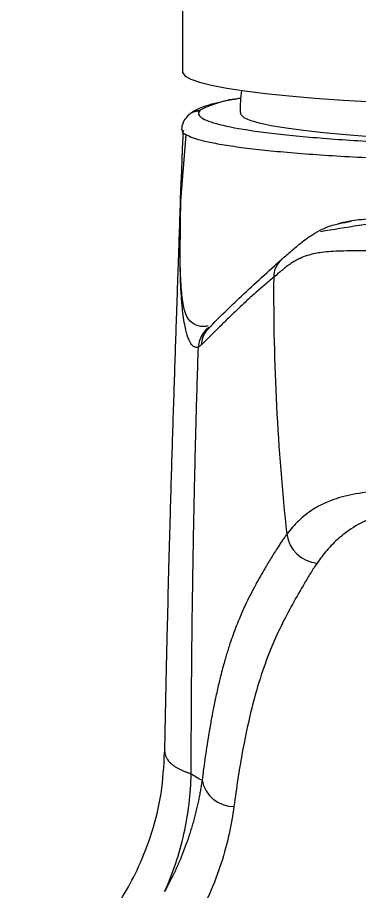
# Model space of a CAD drawing. Header units: millimetres. Extents: x 1243 to 1837, y -609 to -189.
# Drawn here: x 1597.7 to 1618.3, y -480.6 to -427.8 of the extents above; entities that cross this region are included whole.
import ezdxf

# ---------------------------------------------------------------- set-up
doc = ezdxf.new("R2010")
doc.units = ezdxf.units.MM
doc.header["$LTSCALE"] = 0.1
doc.layers.get('0').update_dxf_attribs({"lineweight": 13})

msp = doc.modelspace()

# ---------------------------------------------------------------- linework, layer by layer
at = {"color": 7, "linetype": 'Continuous', "lineweight": 25}
for p, q in [((1607.646, -431.143), (1607.646, -411.122)), ((1607.65, -431.179), (1607.646, -431.094)), ((1607.876, -433.859), (1608.047, -433.675)), ((1607.522, -439.172), (1607.864, -434.915)), ((1617.449, -440.21), (1617.814, -440.13)), ((1606.57, -472.197), (1606.574, -472.235))]:
    msp.add_line(p, q, dxfattribs=at)
at = {"color": 7, "linetype": 'Continuous', "lineweight": 25, "flags": 128}
for points in [[(1607.65, -431.179), (1607.791, -431.369), (1608.13, -431.558), (1608.665, -431.743), (1609.391, -431.923), (1610.303, -432.097), (1611.393, -432.262), (1612.652, -432.419), (1614.069, -432.564), (1615.632, -432.698), (1617.329, -432.819), (1619.145, -432.926), (1621.065, -433.018), (1623.074, -433.094), (1625.153, -433.154), (1627.287, -433.197), (1629.458, -433.223), (1631.646, -433.232)], [(1631.646, -435.417), (1629.697, -435.409), (1627.766, -435.385), (1625.871, -435.345), (1624.027, -435.289), (1622.252, -435.219), (1620.563, -435.134), (1618.974, -435.035), (1617.499, -434.924), (1616.153, -434.801), (1614.947, -434.667), (1613.893, -434.524), (1612.999, -434.373), (1612.274, -434.215), (1611.724, -434.052), (1611.355, -433.885), (1611.169, -433.716), (1611.146, -433.632)], [(1613.679, -442.393), (1613.664, -442.406), (1613.649, -442.419)]]:
    msp.add_lwpolyline(points, dxfattribs=at)
at = {"color": 7, "linetype": 'Continuous', "lineweight": 25}
for centre, radius, start, end in [((1611.819, -439.521), 6.84, 95.9891, 117.0542), ((1614.628, -443.537), 1.486, 131.2223, 179.7823), ((1615.96, -458.77), 2.045, 188.091, 264.4168), ((1610.729, -473.566), 1.945, 190.403, 270.3907)]:
    msp.add_arc(centre, radius, start, end, dxfattribs=at)
for points, knots in [([(1611.151, -433.637), (1611.149, -433.607), (1611.12, -433.14), (1611.166, -432.672), (1611.21, -432.234)], [0, 0, 0, 0, 0.063161, 1, 1, 1, 1]), ([(1608.135, -433.612), (1608.161, -433.59), (1608.294, -433.475), (1608.588, -433.335), (1609.068, -433.142), (1609.756, -432.959), (1610.459, -432.807), (1611, -432.721), (1611.187, -432.691)], [0, 0, 0, 0, 0.03523, 0.179529, 0.398066, 0.627637, 0.87109, 1, 1, 1, 1]), ([(1607.934, -433.799), (1607.947, -433.781), (1608, -433.709), (1608.13, -433.619), (1608.357, -433.496), (1608.549, -433.477), (1608.673, -433.466)], [0, 0, 0, 0, 0.078784, 0.321079, 0.558439, 1, 1, 1, 1]), ([(1608.049, -433.68), (1608.093, -433.643), (1608.202, -433.549), (1608.428, -433.452), (1608.611, -433.437), (1608.708, -433.429)], [0, 0, 0, 0, 0.23946, 0.600924, 1, 1, 1, 1]), ([(1608.673, -433.466), (1608.541, -433.607), (1608.577, -433.746), (1608.982, -434.025), (1609.35, -434.163), (1610.396, -434.427), (1611.073, -434.553), (1612.692, -434.789), (1613.635, -434.899), (1615.758, -435.101), (1616.94, -435.192), (1619.506, -435.353), (1620.889, -435.422), (1623.808, -435.535), (1625.353, -435.578), (1628.478, -435.636), (1630.048, -435.65), (1631.646, -435.65)], [0, 0, 0, 0, 0.125, 0.125, 0.25, 0.25, 0.375, 0.375, 0.5, 0.5, 0.625, 0.625, 0.75, 0.75, 0.875, 0.875, 1, 1, 1, 1]), ([(1607.596, -434.627), (1607.61, -434.466), (1607.634, -434.176), (1607.847, -433.92), (1607.942, -433.806)], [0, 0, 0, 0, 0.556934, 1, 1, 1, 1]), ([(1607.667, -434.653), (1607.658, -434.877), (1607.628, -435.564), (1607.588, -436.59), (1607.551, -437.712), (1607.524, -438.684), (1607.503, -439.593), (1607.49, -440.446), (1607.487, -440.977), (1607.485, -441.238)], [0, 0, 0, 0, 0.096715, 0.295377, 0.447911, 0.594219, 0.734488, 0.869535, 1, 1, 1, 1]), ([(1607.609, -434.616), (1607.609, -434.641), (1607.607, -434.721), (1607.676, -434.822), (1607.84, -434.895), (1607.883, -434.914)], [0, 0, 0, 0, 0.240199, 0.801534, 1, 1, 1, 1]), ([(1607.883, -434.914), (1607.998, -434.977), (1608.24, -435.109), (1608.936, -435.297), (1609.858, -435.484), (1611.006, -435.66), (1612.378, -435.826), (1613.949, -435.978), (1615.717, -436.116), (1617.672, -436.238), (1619.774, -436.343), (1622, -436.428), (1624.327, -436.494), (1626.728, -436.541), (1629.175, -436.57), (1630.823, -436.573), (1631.646, -436.575)], [0, 0, 0, 0, 0.065478, 0.137913, 0.206123, 0.278926, 0.350572, 0.421047, 0.493768, 0.566424, 0.638992, 0.71145, 0.783797, 0.856024, 0.928102, 1, 1, 1, 1]), ([(1606.569, -472.197), (1606.575, -471.846), (1606.604, -470.191), (1606.665, -467.367), (1606.746, -463.863), (1606.825, -460.767), (1606.898, -458.079), (1606.967, -455.714), (1607.053, -452.872), (1607.161, -449.484), (1607.264, -446.433), (1607.334, -444.362), (1607.377, -443.085), (1607.429, -441.536), (1607.49, -439.687), (1607.532, -438.348), (1607.553, -437.657)], [0, 0, 0, 0, 0.0304907, 0.1436237, 0.2449931, 0.3345419, 0.4122162, 0.4781414, 0.5396208, 0.6588563, 0.7724238, 0.8049901, 0.8390035, 0.8836184, 0.9399833, 1, 1, 1, 1]), ([(1615.974, -440.76), (1617.523, -440.503), (1620.89, -439.945), (1626.126, -439.469), (1629.807, -439.401), (1631.646, -439.367)], [0, 0, 0, 0, 0.29903, 0.649841, 1, 1, 1, 1]), ([(1631.646, -439.817), (1630.797, -439.816), (1629.093, -439.813), (1626.624, -439.805), (1624.277, -439.817), (1622.113, -439.854), (1620.197, -439.921), (1618.681, -440.015), (1617.659, -440.136), (1617.227, -440.25), (1617.035, -440.3)], [0, 0, 0, 0, 0.127553, 0.256012, 0.384706, 0.513547, 0.641569, 0.768991, 0.897471, 1, 1, 1, 1]), ([(1613.679, -442.394), (1613.901, -442.204), (1614.356, -441.816), (1614.909, -441.346), (1615.483, -440.94), (1616.05, -440.626), (1616.636, -440.37), (1617.221, -440.255), (1617.449, -440.21)], [0, 0, 0, 0, 0.254035, 0.518964, 0.651163, 0.783487, 0.915808, 1, 1, 1, 1]), ([(1608.594, -447.741), (1608.575, -447.747), (1608.537, -447.761), (1608.48, -447.768), (1608.422, -447.763), (1608.362, -447.745), (1608.296, -447.707), (1608.221, -447.64), (1608.137, -447.531), (1608.051, -447.375), (1607.93, -447.085), (1607.81, -446.647), (1607.7, -446.016), (1607.62, -445.364), (1607.552, -444.519), (1607.514, -443.647), (1607.496, -442.906), (1607.488, -442.4), (1607.484, -441.844), (1607.485, -441.444), (1607.485, -441.238)], [0, 0, 0, 0, 0.032406, 0.066007, 0.1008, 0.13678, 0.173946, 0.221808, 0.276728, 0.332482, 0.391542, 0.522486, 0.599995, 0.671657, 0.757346, 0.85299, 0.886652, 0.922336, 0.960101, 1, 1, 1, 1]), ([(1609.183, -446.469), (1609.134, -446.481), (1608.898, -446.535), (1608.442, -446.458), (1608.003, -446.168), (1607.73, -445.515), (1607.577, -444.512), (1607.495, -443.082), (1607.488, -441.854), (1607.485, -441.238)], [0, 0, 0, 0, 0.049571, 0.238009, 0.427066, 0.569276, 0.712058, 0.855628, 1, 1, 1, 1]), ([(1631.646, -441.985), (1631.527, -441.985), (1631.285, -441.985), (1630.917, -441.984), (1630.538, -441.983), (1630.151, -441.981), (1629.754, -441.978), (1629.349, -441.975), (1628.937, -441.971), (1628.516, -441.967), (1628.089, -441.963), (1627.28, -441.954), (1626.152, -441.942), (1624.791, -441.93), (1623.532, -441.921), (1622.227, -441.916), (1621.032, -441.918), (1620.029, -441.921), (1619.289, -441.925), (1618.575, -441.928), (1617.872, -441.932), (1617.181, -441.945), (1616.56, -441.974), (1616.048, -442.024), (1615.572, -442.101), (1615.13, -442.22), (1614.749, -442.374), (1614.459, -442.526), (1614.206, -442.677), (1613.978, -442.841), (1613.727, -443.042), (1613.449, -443.274), (1613.249, -443.442), (1613.142, -443.531)], [0, 0, 0, 0, 0.008346, 0.016941, 0.025779, 0.034856, 0.044168, 0.053711, 0.063482, 0.073477, 0.083692, 0.094127, 0.131906, 0.166396, 0.19689, 0.230472, 0.272755, 0.299661, 0.323704, 0.346444, 0.376547, 0.40857, 0.443872, 0.48165, 0.514822, 0.56441, 0.62116, 0.668343, 0.709798, 0.772743, 0.837943, 0.913484, 1, 1, 1, 1]), ([(1609.226, -446.597), (1609.876, -445.948), (1611.315, -444.512), (1612.822, -443.161), (1613.649, -442.42)], [0, 0, 0, 0, 0.4519, 1, 1, 1, 1]), ([(1613.142, -443.531), (1612.955, -443.688), (1612.767, -443.845), (1612.393, -444.159), (1612.207, -444.318), (1611.841, -444.644), (1611.661, -444.812), (1611.302, -445.15), (1611.122, -445.319), (1610.763, -445.658), (1610.584, -445.828), (1610.229, -446.172), (1610.054, -446.345), (1609.524, -446.873), (1609.164, -447.237), (1608.775, -447.613)], [0, 0, 0, 0, 0.125, 0.125, 0.25, 0.25, 0.375, 0.375, 0.5, 0.5, 0.625, 0.625, 0.75, 0.75, 1, 1, 1, 1]), ([(1609.361, -446.508), (1609.309, -446.533), (1609.12, -446.623), (1608.871, -446.898), (1608.648, -447.296), (1608.611, -447.595), (1608.594, -447.741)], [0, 0, 0, 0, 0.112353, 0.412689, 0.713025, 1, 1, 1, 1]), ([(1609.239, -446.612), (1609.193, -446.649), (1609.02, -446.79), (1608.839, -447.142), (1608.796, -447.459), (1608.775, -447.613)], [0, 0, 0, 0, 0.155055, 0.58873, 1, 1, 1, 1]), ([(1608.16, -473.532), (1608.163, -472.486), (1608.17, -470.333), (1608.194, -467.013), (1608.233, -463.512), (1608.29, -459.829), (1608.367, -455.963), (1608.466, -451.913), (1608.55, -449.152), (1608.594, -447.741)], [0, 0, 0, 0, 0.121689, 0.250381, 0.386096, 0.528866, 0.678735, 0.835758, 1, 1, 1, 1]), ([(1608.775, -447.613), (1608.76, -447.627), (1608.73, -447.655), (1608.685, -447.69), (1608.639, -447.72), (1608.609, -447.734), (1608.594, -447.741)], [0, 0, 0, 0, 0.248519, 0.498036, 0.748534, 1, 1, 1, 1]), ([(1631.646, -456.395), (1631.488, -456.394), (1631.165, -456.394), (1630.668, -456.391), (1630.147, -456.385), (1629.412, -456.375), (1628.426, -456.358), (1627.092, -456.334), (1625.728, -456.312), (1624.486, -456.301), (1623.541, -456.303), (1622.788, -456.31), (1622.136, -456.32), (1621.497, -456.334), (1620.701, -456.361), (1619.819, -456.409), (1618.577, -456.526), (1617.577, -456.708), (1616.735, -456.965), (1616.118, -457.216), (1615.538, -457.531), (1615.046, -457.884), (1614.635, -458.252), (1614.269, -458.635), (1614.05, -458.913), (1613.936, -459.058)], [0, 0, 0, 0, 0.01474, 0.030216, 0.046459, 0.063486, 0.099037, 0.138924, 0.189447, 0.229491, 0.260919, 0.285754, 0.309161, 0.332743, 0.359488, 0.406776, 0.45238, 0.554228, 0.603919, 0.659553, 0.730915, 0.802176, 0.862719, 0.928651, 1, 1, 1, 1]), ([(1631.646, -456.939), (1631.013, -456.939), (1630.381, -456.939), (1629.122, -456.943), (1628.496, -456.947), (1627.26, -456.96), (1626.649, -456.969), (1625.46, -457), (1624.883, -457.021), (1623.786, -457.083), (1623.264, -457.123), (1622.306, -457.225), (1621.869, -457.288), (1621.072, -457.435), (1620.714, -457.518), (1620.058, -457.7), (1619.76, -457.797), (1618.94, -458.104), (1618.488, -458.327), (1617.711, -458.791), (1617.386, -459.033), (1616.818, -459.526), (1616.576, -459.778), (1616.137, -460.288), (1615.941, -460.545), (1615.762, -460.806)], [0, 0, 0, 0, 0.0625, 0.0625, 0.125, 0.125, 0.1875, 0.1875, 0.25, 0.25, 0.3125, 0.3125, 0.375, 0.375, 0.4375, 0.4375, 0.5, 0.5, 0.625, 0.625, 0.75, 0.75, 0.875, 0.875, 1, 1, 1, 1]), ([(1613.936, -459.058), (1613.887, -459.124), (1613.789, -459.257), (1613.647, -459.462), (1613.499, -459.682), (1613.329, -459.944), (1613.076, -460.344), (1612.81, -460.78), (1612.428, -461.43), (1611.977, -462.231), (1611.48, -463.202), (1611.05, -464.175), (1610.751, -464.947), (1610.491, -465.698), (1610.279, -466.367), (1610.091, -467.03), (1609.946, -467.584), (1609.809, -468.142), (1609.659, -468.802), (1609.497, -469.594), (1609.35, -470.378), (1609.216, -471.151), (1609.093, -471.931), (1608.988, -472.644), (1608.897, -473.296), (1608.842, -473.72), (1608.816, -473.917)], [0, 0, 0, 0, 0.0217494, 0.0440685, 0.0669835, 0.093091, 0.1274566, 0.1933456, 0.2281534, 0.3240385, 0.4280561, 0.4924767, 0.566309, 0.6055054, 0.6518298, 0.6994803, 0.7271303, 0.7471703, 0.7915911, 0.8296396, 0.8613983, 0.8975977, 0.9280138, 0.9551707, 0.9791476, 1, 1, 1, 1]), ([(1615.762, -460.806), (1615.625, -461.004), (1615.497, -461.203), (1615.247, -461.606), (1615.125, -461.809), (1614.762, -462.424), (1614.524, -462.841), (1613.818, -464.128), (1613.351, -465.034), (1612.717, -466.615), (1612.515, -467.176), (1612.122, -468.411), (1611.932, -469.086), (1611.567, -470.6), (1611.391, -471.439), (1611.054, -473.32), (1610.894, -474.364), (1610.742, -475.51)], [0, 0, 0, 0, 0.0625, 0.0625, 0.125, 0.125, 0.25, 0.25, 0.5, 0.5, 0.625, 0.625, 0.75, 0.75, 0.875, 0.875, 1, 1, 1, 1]), ([(1597.671, -486.897), (1597.91, -486.779), (1598.402, -486.538), (1599.228, -486.021), (1600.03, -485.441), (1600.738, -484.859), (1601.343, -484.305), (1601.838, -483.806), (1602.271, -483.334), (1602.784, -482.73), (1603.417, -481.903), (1604.221, -480.673), (1605.069, -479.058), (1605.84, -477.04), (1606.418, -474.714), (1606.509, -473.066), (1606.554, -472.234)], [0, 0, 0, 0, 0.084151, 0.172911, 0.248957, 0.312742, 0.364637, 0.405051, 0.434647, 0.461548, 0.512566, 0.580996, 0.666255, 0.767294, 0.882469, 1, 1, 1, 1]), ([(1606.574, -472.235), (1606.575, -472.272), (1606.579, -472.372), (1606.636, -472.52), (1606.724, -472.67), (1606.826, -472.799), (1606.938, -472.912), (1607.063, -473.015), (1607.199, -473.111), (1607.349, -473.2), (1607.513, -473.284), (1607.684, -473.359), (1607.826, -473.414), (1607.937, -473.455), (1608.015, -473.482), (1608.091, -473.508), (1608.138, -473.524), (1608.161, -473.532)], [0, 0, 0, 0, 0.057754, 0.155941, 0.238921, 0.309053, 0.383789, 0.454991, 0.522428, 0.600224, 0.679553, 0.760482, 0.843221, 0.883047, 0.92234, 0.96124, 1, 1, 1, 1]), ([(1606.558, -480.65), (1607.059, -479.541), (1607.453, -478.37), (1607.992, -475.972), (1608.138, -474.746), (1608.16, -473.532)], [0, 0, 0, 0, 0.5, 0.5, 1, 1, 1, 1]), ([(1608.16, -473.532), (1608.269, -473.603), (1608.377, -473.673), (1608.595, -473.803), (1608.705, -473.864), (1608.816, -473.917)], [0, 0, 0, 0, 0.5, 0.5, 1, 1, 1, 1]), ([(1608.816, -473.917), (1608.801, -474.019), (1608.771, -474.224), (1608.719, -474.536), (1608.661, -474.853), (1608.596, -475.173), (1608.526, -475.497), (1608.448, -475.825), (1608.364, -476.157), (1608.272, -476.491), (1608.146, -476.923), (1607.975, -477.456), (1607.747, -478.091), (1607.492, -478.73), (1607.21, -479.37), (1606.902, -480.01), (1606.672, -480.437), (1606.558, -480.65)], [0, 0, 0, 0, 0.0515884, 0.1030229, 0.1543093, 0.2054514, 0.2564526, 0.3073154, 0.3580363, 0.4086107, 0.4590349, 0.5516321, 0.6432222, 0.7338341, 0.8234903, 0.9122076, 1, 1, 1, 1]), ([(1610.742, -475.51), (1610.601, -476.577), (1610.36, -477.727), (1609.58, -480.142), (1609.04, -481.408), (1608.315, -482.68)], [0, 0, 0, 0, 0.5, 0.5, 1, 1, 1, 1])]:
    msp.add_open_spline(points, degree=3, knots=knots, dxfattribs=at)
for points in [[(1608.708, -433.429), (1608.694, -433.442), (1608.683, -433.454), (1608.673, -433.466)], [(1613.142, -443.531), (1613.103, -448.717), (1613.369, -453.904), (1613.936, -459.058)]]:
    msp.add_open_spline(points, degree=3, dxfattribs=at)

doc.saveas('drawing.dxf')
